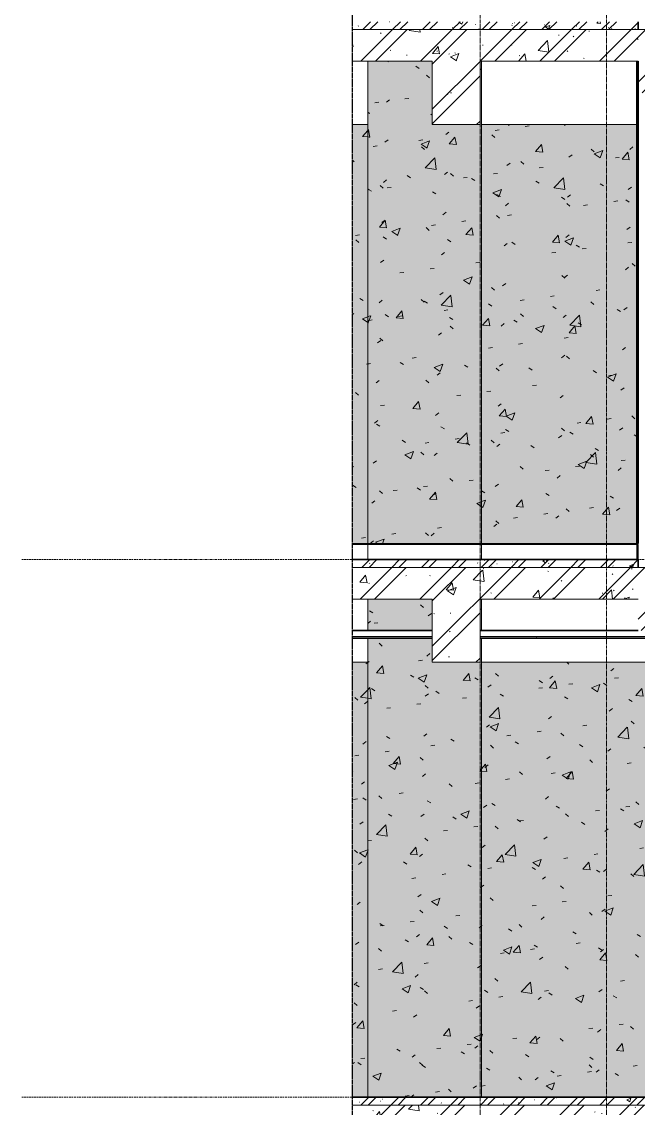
# Model space of a CAD drawing. Header units: millimetres. Extents: x 41641 to 74043, y -6777 to 34550.
# Drawn here: x 41641 to 45537, y 2130 to 9000 of the extents above; entities that cross this region are included whole.
import ezdxf

# ---------------------------------------------------------------- set-up
doc = ezdxf.new("R2010")
doc.units = ezdxf.units.MM
for name, pattern in [('Centre', [31.75, 6.35, -4.7625, 15.875, -4.7625]), ('Grid Line', [22.225, 12.7, -3.175, 3.175, -3.175]), ('Hidden', [7.14375, 4.7625, -2.38125])]:
    doc.linetypes.add(name, pattern=pattern)
for name, color, linetype, lineweight in [('0-1', 7, 'Continuous', 5), ('A-CLNG-2', 7, 'Continuous', 35), ('A-CLNG-FNSH-1', 250, 'Continuous', 18), ('A-CLNG-PATT', 13, 'Continuous', 18), ('A-DETL-GENF', 92, 'Continuous', 18), ('A-DETL-GENF-1', 9, 'Continuous', 18), ('A-DETL-GENF-3', 92, 'Hidden', 25), ('A-DETL-THIN', 151, 'Continuous', 18), ('A-FLOR-FNSH-1', 7, 'Continuous', 35), ('A-FLOR-HRAL-1', 250, 'Continuous', 18), ('A-FLOR-HRAL-2', 53, 'Continuous', 25), ('A-FLOR-HRAL-3', 9, 'Continuous', 18), ('A-FLOR-LEVL-2', 51, 'Centre', 9), ('A-FLOR-PATT-2', 67, 'Continuous', 18), ('A-FLOR-PATT-3', 8, 'Continuous', 18), ('A-WALL-1', 7, 'Continuous', 35), ('A-WALL-PATT', 111, 'Continuous', 18), ('A-WALL-PATT-1', 9, 'Continuous', 18), ('A-WALL-PATT-2', 255, 'Continuous', 18), ('A-WALL-PATT-3', 250, 'Continuous', 18), ('I-WALL', 2, 'Continuous', 18), ('I-WALL-1', 250, 'Continuous', 18), ('S-BEAM-2', 250, 'Continuous', 18), ('S-COLS-1', 250, 'Continuous', 18), ('S-GRID-1', 1, 'Grid Line', 9)]:
    doc.layers.add(name, color=color, linetype=linetype, lineweight=lineweight)
pattern_1 = [(50, (48873.26, 15725), (273.276, -23.909), [28.575, -314.325]), (355, (48873.26, 15725), (-52.8646, 286.585), [22.86, -251.46]), (100.451, (48896.03, 15723), (220.414, 262.6745), [24.285, -267.135]), (46.184, (48873.26, 15801.2), (406.619, -63.0646), [42.862, -471.487]), (96.636, (48907.14, 15795.94), (356.104, 371.141), [36.428, -400.703]), (351.184, (48873.26, 15801.2), (356.107, 371.138), [34.29, -377.19]), (21, (48911.36, 15782.15), (227.4212, -153.398), [28.575, -314.325]), (326, (48911.36, 15782.15), (92.7027, 276.282), [22.86, -251.46]), (71.451, (48930.3, 15769.37), (320.1254, 122.8816), [24.285, -267.135]), (37.5, (48873.26, 15725), (4.6325, 126.8326), [2.515, -245.897, 2.515, -252.755, -252.413]), (37.5, (48873.26, 15725), (4.6325, 126.8326), [-503.682, 2.515, -249.898]), (7.5, (48873.26, 15725), (100.2292, 150.2711), [2.515, -143.027, 2.515, -240.182, -96.203]), (7.5, (48873.26, 15725), (100.2292, 150.2711), [-388.239, 2.515, -93.688]), (327.5, (48788.3, 15725), (203.38684, -8.5935), [2.515, -92.735, 2.515, -294.665, -394.335]), (327.5, (48788.3, 15725), (203.38684, -8.5935), [-392.43, 2.515, -391.82]), (317.5, (48750.2, 15725), (222.1944, 38.1398), [2.515, -121.31, 2.515, -194.843, -280.035]), (317.5, (48750.2, 15725), (222.1944, 38.1398), [-321.183, 2.515, -277.52]), (45, (48873.26, 15725), (-94.2927, 94.2927), []), (45, (48873.26, 15867.88), (-94.2927, 94.2927), [])]
pattern_2 = [(50, (48873.26, 15725), (546.553, -47.817), [57.15, -628.65]), (355, (48873.26, 15725), (-105.728, 573.17), [45.72, -502.92]), (100.451, (48918.8, 15721), (440.828, 525.35), [48.57, -534.27]), (46.184, (48873.26, 15877.4), (813.237, -126.128), [85.725, -942.975]), (96.636, (48941, 15866.9), (712.207, 742.283), [72.855, -801.405]), (351.184, (48873.3, 15877.4), (712.215, 742.276), [68.58, -754.38]), (21, (48949.46, 15839.3), (454.843, -306.796), [57.15, -628.65]), (326, (48949.46, 15839.3), (185.406, 552.564), [45.72, -502.92]), (71.451, (48987.36, 15813.73), (640.251, 245.764), [48.57, -534.27]), (37.5, (48873.26, 15725), (9.2664, 253.665), [25.146, -471.678, 25.146, -485.394, -504.825]), (37.5, (48873.26, 15725), (9.2664, 253.665), [-1007.364, 25.146, -479.679]), (7.5, (48873.26, 15725), (200.4594, 300.5414), [25.146, -265.938, 25.146, -460.248, -192.405]), (7.5, (48873.26, 15725), (200.4594, 300.5414), [-776.478, 25.146, -167.259]), (327.5, (48703.33, 15725), (406.7728, -17.1864), [25.146, -165.354, 25.146, -569.214, -788.67]), (327.5, (48703.33, 15725), (406.7728, -17.1864), [-784.86, 25.146, -763.524]), (317.5, (48627.13, 15725), (444.388, 76.28), [25.146, -222.504, 25.146, -369.57, -560.07]), (317.5, (48627.13, 15725), (444.388, 76.28), [-642.366, 25.146, -534.924])]
pattern_3 = [(37.5, (48873.26, 15725), (-2.40047, 73.41204), [2.515, -55.397, 2.515, -62.255, -61.913]), (37.5, (48873.26, 15725), (-2.40047, 73.41204), [-122.682, 2.515, -59.398]), (7.5, (48873.26, 15725), (67.42816, 107.524), [2.515, -28.727, 2.515, -49.682, -20.003]), (7.5, (48873.26, 15725), (67.42816, 107.524), [-83.439, 2.515, -17.488]), (327.5, (48826.4, 15725), (118.6493, 0.21553), [2.515, -16.535, 2.515, -66.065, -89.535]), (327.5, (48826.4, 15725), (118.6493, 0.21553), [-87.63, 2.515, -87.02]), (317.5, (48826.4, 15725), (114.5339, 33.4393), [2.515, -7.01, 2.515, -42.443, -51.435]), (317.5, (48826.4, 15725), (114.5339, 33.4393), [-54.483, 2.515, -48.92])]
pattern_4 = [(50, (48873.26, 15725), (546.553, -47.817), [57.15, -628.65]), (355, (48873.26, 15725), (-105.728, 573.17), [45.72, -502.92]), (100.451, (48918.8, 15721), (440.828, 525.35), [48.57, -534.27]), (46.184, (48873.26, 15877.4), (813.237, -126.128), [85.725, -942.975]), (96.636, (48941, 15866.9), (712.207, 742.283), [72.855, -801.405]), (351.184, (48873.3, 15877.4), (712.215, 742.276), [68.58, -754.38]), (21, (48949.46, 15839.3), (454.843, -306.796), [57.15, -628.65]), (326, (48949.46, 15839.3), (185.406, 552.564), [45.72, -502.92]), (71.451, (48987.36, 15813.73), (640.251, 245.764), [48.57, -534.27]), (37.5, (48873.26, 15725), (9.2664, 253.665), [5.029, -491.795, 5.029, -505.511, -504.825]), (37.5, (48873.26, 15725), (9.2664, 253.665), [-1007.364, 5.029, -499.796]), (7.5, (48873.26, 15725), (200.4594, 300.5414), [5.029, -286.055, 5.029, -480.365, -192.405]), (7.5, (48873.26, 15725), (200.4594, 300.5414), [-776.478, 5.029, -187.376]), (327.5, (48703.33, 15725), (406.7728, -17.1864), [5.029, -185.471, 5.029, -589.331, -788.67]), (327.5, (48703.33, 15725), (406.7728, -17.1864), [-784.86, 5.029, -783.641]), (317.5, (48627.13, 15725), (444.388, 76.28), [5.029, -242.621, 5.029, -389.687, -560.07]), (317.5, (48627.13, 15725), (444.388, 76.28), [-642.366, 5.029, -555.041]), (45, (48873.26, 15725), (-188.5854, 188.5854), []), (45, (48873.26, 16010.75), (-188.5854, 188.5854), [])]

# ---------------------------------------------------------------- blocks, each defined once
blk = doc.blocks.new('NCV_TKTC_KET CAU_rvt-1-TKCS_THANG MÁY TM1 - MẶT CẮT')
at = {"layer": 'S-BEAM-2'}
for p, q in [((43732, 8350), (43826.9, 8350)), ((44546.9, 8350), (45526.9, 8350)), ((43732, 4950), (43827, 4950)), ((44546.9, 4950), (45737, 4950))]:
    blk.add_line(p, q, dxfattribs=at)
at = {"layer": 'S-COLS-1'}
for p, q in [((43836.9, 5695), (43836.9, 5700)), ((44536.9, 5700), (44536.9, 5695))]:
    blk.add_line(p, q, dxfattribs=at)
blk = doc.blocks.new('Railing - Railing-782315-TKCS_THANG MÁY TM1 - MẶT CẮT')
at = {"layer": 'A-FLOR-HRAL-2'}
for p, q in [((45536.9, 5695), (45526.9, 5695)), ((45526.9, 5695), (45526.9, 5600)), ((45536.9, 5600), (45536.9, 5695)), ((45526.9, 5600), (45536.9, 5600))]:
    blk.add_line(p, q, dxfattribs=at)
at = {"layer": 'A-FLOR-HRAL-3'}
for p, q in [((43732, 5695), (43826.9, 5695)), ((43826.9, 5695), (44546.9, 5695)), ((43826.9, 5695), (43826.9, 5600)), ((44546.9, 5695), (45526.9, 5695)), ((44546.9, 5695), (44546.9, 5600))]:
    blk.add_line(p, q, dxfattribs=at)
blk = doc.blocks.new('NCV_TKTC_TANG 2_rvt-1-TKCS_THANG MÁY TM1 - MẶT CẮT')
at = {"layer": 'A-FLOR-PATT-2'}
h = blk.add_hatch(dxfattribs=at)
h.set_pattern_fill('FP_2', color=256, style=0, pattern_type=2)
h.set_pattern_definition(pattern_1)
h.paths.add_polyline_path([(44858, 5550), (45536.9, 5550), (45536.9, 5600), (43732, 5600), (43732, 5550), (44536.9, 5550)])
at = {"layer": 'A-WALL-PATT-1'}
h = blk.add_hatch(dxfattribs=at)
h.set_pattern_fill('FP_5', color=256, style=0, pattern_type=2)
h.set_pattern_definition(pattern_2)
h.paths.add_polyline_path([(43836.9, 5700), (43836.9, 8750), (43826.9, 8750), (43826.9, 5700)])
h = blk.add_hatch(dxfattribs=at)
h.set_pattern_fill('FP_5', color=256, style=0, pattern_type=2)
h.set_pattern_definition(pattern_2)
h.paths.add_polyline_path([(43836.9, 5700), (44546.9, 5700), (44546.9, 8750), (44536.9, 8750), (44536.9, 8350), (44235.3, 8350), (44235.3, 8750), (43836.9, 8750), (43836.9, 7718.7)])
h = blk.add_hatch(dxfattribs=at)
h.set_pattern_fill('FP_5', color=256, style=0, pattern_type=2)
h.set_pattern_definition(pattern_2)
h.paths.add_polyline_path([(43826.9, 5700), (43826.9, 8350), (43732, 8350), (43732, 5700)])
h = blk.add_hatch(dxfattribs=at)
h.set_pattern_fill('FP_5', color=256, style=0, pattern_type=2)
h.set_pattern_definition(pattern_2)
h.paths.add_polyline_path([(45526.9, 5700), (45526.9, 8350), (44546.9, 8350), (44546.9, 5700), (44858, 5700)])
at = {"layer": 'A-WALL-PATT-2'}
h = blk.add_hatch(dxfattribs=at)
h.set_pattern_fill('FP_6', color=256, style=0, pattern_type=2)
h.set_pattern_definition(pattern_3)
h.paths.add_polyline_path([(43836.9, 5700), (43836.9, 8750), (43826.9, 8750), (43826.9, 5700)])
h = blk.add_hatch(dxfattribs=at)
h.set_pattern_fill('FP_6', color=256, style=0, pattern_type=2)
h.set_pattern_definition(pattern_3)
h.paths.add_polyline_path([(43836.9, 5700), (44546.9, 5700), (44546.9, 8750), (44536.9, 8750), (44536.9, 8350), (44235.3, 8350), (44235.3, 8750), (43836.9, 8750), (43836.9, 7718.7)])
h = blk.add_hatch(dxfattribs=at)
h.set_pattern_fill('FP_6', color=256, style=0, pattern_type=2)
h.set_pattern_definition(pattern_3)
h.paths.add_polyline_path([(43826.9, 5700), (43826.9, 8350), (43732, 8350), (43732, 5700)])
h = blk.add_hatch(dxfattribs=at)
h.set_pattern_fill('FP_6', color=256, style=0, pattern_type=2)
h.set_pattern_definition(pattern_3)
h.paths.add_polyline_path([(45526.9, 5700), (45526.9, 8350), (44546.9, 8350), (44546.9, 5700), (44858, 5700)])
at = {"layer": 'A-WALL-PATT-3'}
h = blk.add_hatch(dxfattribs=at)
h.set_pattern_fill('FP_7', color=256, style=0, pattern_type=2)
h.set_pattern_definition([(45, (48873.26, 15725), (-39.77476, 39.77476), [])])
h.paths.add_polyline_path([(45526.9, 5700), (45536.9, 5700), (45536.9, 8750), (45526.9, 8750), (45526.9, 7718.7)])
at = {"layer": 'A-FLOR-FNSH-1'}
for p, q in [((45536.9, 5600), (43732, 5600)), ((45536.9, 5550), (45536.9, 5600))]:
    blk.add_line(p, q, dxfattribs=at)
at = {"layer": 'A-WALL-1'}
for p, q in [((45526.9, 8750), (45526.9, 5700)), ((45536.9, 5700), (45536.9, 8750)), ((45526.9, 5700), (45536.9, 5700))]:
    blk.add_line(p, q, dxfattribs=at)
at = {"layer": 'I-WALL-1'}
for p, q in [((43826.9, 5700), (43826.9, 8750)), ((44546.9, 5700), (44546.9, 8750)), ((43732, 5700), (43826.9, 5700)), ((43836.9, 5700), (43826.9, 5700)), ((43836.9, 5700), (44546.9, 5700)), ((44546.9, 5700), (45526.9, 5700))]:
    blk.add_line(p, q, dxfattribs=at)
at = {"layer": 'A-FLOR-HRAL-1'}
blk.add_blockref('Railing - Railing-782315-TKCS_THANG MÁY TM1 - MẶT CẮT', (0, 0), dxfattribs=at)
blk = doc.blocks.new('NCV_TKTC_TANG 3 - 4_rvt-2-TKCS_THANG MÁY TM1 - MẶT CẮT')
at = {"layer": 'A-FLOR-PATT-2'}
h = blk.add_hatch(dxfattribs=at)
h.set_pattern_fill('FP_2', color=256, style=0, pattern_type=2)
h.set_pattern_definition(pattern_1)
h.paths.add_polyline_path([(44858, 8950), (45536.9, 8950), (45536.9, 9000), (43732, 9000), (43732, 8950), (44536.9, 8950)])
at = {"layer": 'A-FLOR-FNSH-1'}
blk.add_line((45536.9, 8950), (45536.9, 9000), dxfattribs=at)
blk = doc.blocks.new('BORDER VIEW - BORDER VIEW-3767652-TKCS_THANG MÁY TM1 - MẶT CẮT')
at = {"layer": 'A-DETL-GENF-3'}
blk.add_line((43732, -4350), (43732, 34266.8), dxfattribs=at)

msp = doc.modelspace()

# ---------------------------------------------------------------- hatches: boundary and pattern name
at = {"layer": 'A-CLNG-PATT'}
h = msp.add_hatch(dxfattribs=at)
h.set_pattern_fill('FP_10', color=256, style=0, pattern_type=2)
h.set_pattern_definition([(0, (48873.26, 15725), (609.6, 152.4), [25.146, -432.054, 25.146, -432.054, -2438.4]), (0, (48873.26, 15725), (609.6, 152.4), [-914.4, 25.146, -889.254, 25.146, -432.054, -1066.8]), (0, (48873.26, 15725), (609.6, 152.4), [-2286, 25.146, -279.654, 25.146, -736.854]), (120, (49101.86, 15801.2), (-436.7823, 451.729), [25.146, -432.054, 25.146, -432.054, -2438.4]), (120, (49101.86, 15801.2), (-436.7823, 451.729), [-914.4, 25.146, -889.254, 25.146, -432.054, -1066.8]), (120, (49101.86, 15801.2), (-436.7823, 451.729), [-2286, 25.146, -279.654, 25.146, -736.854]), (240, (49178.06, 16106), (-172.8177, -604.129), [25.146, -432.054, 25.146, -432.054, -2438.4]), (240, (49178.06, 16106), (-172.8177, -604.129), [-914.4, 25.146, -889.254, 25.146, -432.054, -1066.8]), (240, (49178.06, 16106), (-172.8177, -604.129), [-2286, 25.146, -279.654, 25.146, -736.854])])
h.paths.add_polyline_path([(44536.9, 5100), (45836.9, 5100), (45836.9, 5110), (44536.9, 5110), (44536.9, 5108.3)])
h.paths.add_polyline_path([(44235.3, 5100), (44235.3, 5110), (43732, 5110), (43732, 5100)])
at = {"layer": 'A-DETL-GENF-1'}
h = msp.add_hatch(dxfattribs=at)
h.set_pattern_fill('FP_3', color=256, style=0, pattern_type=2)
h.set_pattern_definition(pattern_4)
h.paths.add_polyline_path([(53858.6, 8350), (53858.6, 8950), (51461.9, 8950), (51461.9, 8530), (51661.9, 8530), (51661.9, 8750), (53362.4, 8750), (53362.4, 8350)])
h.paths.add_polyline_path([(44536.9, 8350), (44536.9, 8750), (45537, 8750), (45537, 8550), (45737, 8550), (45737, 8750), (49161.9, 8750), (49161.9, 8530), (49361.9, 8530), (49361.9, 8950), (43732, 8950), (43732, 8750), (44235.3, 8750), (44235.3, 8350)])
h = msp.add_hatch(dxfattribs=at)
h.set_pattern_fill('FP_3', color=256, style=0, pattern_type=2)
h.set_pattern_definition(pattern_4)
h.paths.add_polyline_path([(44235.3, 4950), (44536.9, 4950), (44536.9, 5350), (45537, 5350), (45537, 5150), (45737, 5150), (45737, 5350), (49161.9, 5350), (49161.9, 5130), (49361.9, 5130), (49361.9, 5550), (43732, 5550), (43732, 5350), (44235.3, 5350), (44235.3, 5255.9)])
h.paths.add_polyline_path([(53858.6, 4950), (53858.6, 5550), (51461.9, 5550), (51461.9, 5130), (51661.9, 5130), (51661.9, 5350), (53362.4, 5350), (53362.4, 4950)])
h = msp.add_hatch(dxfattribs=at)
h.set_pattern_fill('FP_3', color=256, style=0, pattern_type=2)
h.set_pattern_definition(pattern_4)
h.paths.add_polyline_path([(44235.3, 1550), (44536.9, 1550), (44536.9, 1950), (45836.9, 1950), (45836.9, 1750), (46036.9, 1750), (46036.9, 1950), (49161.9, 1950), (49161.9, 1750), (49361.9, 1750), (49361.9, 2150), (43732, 2150), (43732, 1950), (44235.3, 1950)])
h.paths.add_polyline_path([(53358.3, 1550), (53686.9, 1550), (53686.9, 1950), (53858.6, 1950), (53858.6, 2150), (51461.9, 2150), (51461.9, 1750), (51661.9, 1750), (51661.9, 1950), (53358.3, 1950), (53358.3, 1561.8)])
at = {"layer": 'A-FLOR-PATT-3'}
h = msp.add_hatch(dxfattribs=at)
h.set_pattern_fill('FP_2', color=256, style=0, pattern_type=2)
h.set_pattern_definition(pattern_1)
h.paths.add_polyline_path([(44536.9, 2150), (45836.9, 2150), (45836.9, 2200), (43732, 2200), (43732, 2150), (44235.3, 2150)])
at = {"layer": 'A-WALL-PATT'}
h = msp.add_hatch(dxfattribs=at)
h.set_pattern_fill('FP_5', color=256, style=0, pattern_type=2)
h.set_pattern_definition(pattern_2)
h.paths.add_polyline_path([(43827, 2200), (44536.9, 2200), (44536.9, 4950), (44235.3, 4950), (44235.3, 5100), (43827, 5100), (43827, 2793.1)])
h.paths.add_polyline_path([(44235.3, 5150), (44235.3, 5350), (43827, 5350), (43827, 5150)])
h = msp.add_hatch(dxfattribs=at)
h.set_pattern_fill('FP_6', color=256, style=0, pattern_type=2)
h.set_pattern_definition(pattern_3)
h.paths.add_polyline_path([(43827, 2200), (44536.9, 2200), (44536.9, 4950), (44235.3, 4950), (44235.3, 5100), (43827, 5100), (43827, 2793.1)])
h.paths.add_polyline_path([(44235.3, 5150), (44235.3, 5350), (43827, 5350), (43827, 5150)])
h = msp.add_hatch(dxfattribs=at)
h.set_pattern_fill('FP_5', color=256, style=0, pattern_type=2)
h.set_pattern_definition(pattern_2)
h.paths.add_polyline_path([(44536.9, 2200), (44546.9, 2200), (44546.9, 5100), (44536.9, 5100), (44536.9, 2793.1)])
h.paths.add_polyline_path([(44546.9, 5150), (44546.9, 5350), (44536.9, 5350), (44536.9, 5150)])
h = msp.add_hatch(dxfattribs=at)
h.set_pattern_fill('FP_6', color=256, style=0, pattern_type=2)
h.set_pattern_definition(pattern_3)
h.paths.add_polyline_path([(44536.9, 2200), (44546.9, 2200), (44546.9, 5100), (44536.9, 5100), (44536.9, 2793.1)])
h.paths.add_polyline_path([(44546.9, 5150), (44546.9, 5350), (44536.9, 5350), (44536.9, 5150)])
h = msp.add_hatch(dxfattribs=at)
h.set_pattern_fill('FP_5', color=256, style=0, pattern_type=2)
h.set_pattern_definition(pattern_2)
h.paths.add_polyline_path([(43732, 2200), (43827, 2200), (43827, 4950), (43732, 4950), (43732, 2793.1)])
h = msp.add_hatch(dxfattribs=at)
h.set_pattern_fill('FP_11', color=256, style=0, pattern_type=2)
h.set_pattern_definition([(37.5, (48873.26, 15725), (-2.40047, 73.41204), [2.515, -55.397, 2.515, -62.255, -61.912]), (37.5, (48873.26, 15725), (-2.40047, 73.41204), [-122.682, 2.515, -59.398]), (7.5, (48873.26, 15725), (67.42816, 107.524), [2.515, -28.727, 2.515, -49.682, -20.002]), (7.5, (48873.26, 15725), (67.42816, 107.524), [-83.439, 2.515, -17.488]), (327.5, (48826.4, 15725), (118.6493, 0.21553), [2.515, -16.535, 2.515, -66.065, -89.535]), (327.5, (48826.4, 15725), (118.6493, 0.21553), [-87.63, 2.515, -87.02]), (317.5, (48826.4, 15725), (114.5339, 33.4393), [2.515, -7.01, 2.515, -42.443, -51.435]), (317.5, (48826.4, 15725), (114.5339, 33.4393), [-54.483, 2.515, -48.92])])
h.paths.add_polyline_path([(43732, 2200), (43827, 2200), (43827, 4950), (43732, 4950), (43732, 2793.1)])
h = msp.add_hatch(dxfattribs=at)
h.set_pattern_fill('FP_5', color=256, style=0, pattern_type=2)
h.set_pattern_definition(pattern_2)
h.paths.add_polyline_path([(44858, 2200), (45836.9, 2200), (45836.9, 4950), (44546.9, 4950), (44546.9, 2200)])
h = msp.add_hatch(dxfattribs=at)
h.set_pattern_fill('FP_6', color=256, style=0, pattern_type=2)
h.set_pattern_definition(pattern_3)
h.paths.add_polyline_path([(44858, 2200), (45836.9, 2200), (45836.9, 4950), (44546.9, 4950), (44546.9, 2200)])

# ---------------------------------------------------------------- linework, layer by layer
at = {"layer": 'A-CLNG-2'}
for p, q in [((44235.3, 5150), (43732, 5150)), ((44235.3, 5110), (43732, 5110)), ((45537, 5150), (44536.9, 5150)), ((45836.9, 5110), (44536.9, 5110))]:
    msp.add_line(p, q, dxfattribs=at)
at = {"layer": 'A-CLNG-FNSH-1'}
for p, q in [((43732, 5100), (44235.3, 5100)), ((44536.9, 5100), (45836.9, 5100))]:
    msp.add_line(p, q, dxfattribs=at)
at = {"layer": 'A-DETL-THIN'}
for p, q in [((49361.9, 8950), (43732, 8950)), ((43732, 8750), (44235.3, 8750)), ((44235.3, 8750), (44235.3, 8350)), ((44536.9, 8350), (44536.9, 8750)), ((44536.9, 8750), (45537, 8750)), ((44235.3, 8350), (44536.9, 8350)), ((49361.9, 5550), (43732, 5550)), ((43732, 5350), (44235.3, 5350)), ((44235.3, 5350), (44235.3, 4950)), ((44536.9, 4950), (44536.9, 5350)), ((44536.9, 5350), (45537, 5350)), ((44235.3, 4950), (44536.9, 4950)), ((49361.9, 2150), (43732, 2150))]:
    msp.add_line(p, q, dxfattribs=at)
at = {"layer": 'A-FLOR-FNSH-1'}
msp.add_line((45836.9, 2200), (43732, 2200), dxfattribs=at)
at = {"layer": 'A-FLOR-LEVL-2'}
for p, q in [((41640.6, 5600), (55864.2, 5600)), ((41640.6, 2200), (55864.2, 2200))]:
    msp.add_line(p, q, dxfattribs=at)
at = {"layer": 'I-WALL'}
for p, q in [((43827, 5350), (43827, 5150)), ((44546.9, 5350), (44546.9, 5150)), ((43827, 5100), (43827, 2200)), ((44546.9, 5100), (44546.9, 2200))]:
    msp.add_line(p, q, dxfattribs=at)
at = {"layer": 'S-GRID-1'}
for p, q in [((44536.9, -4226.6), (44536.9, 32417.5)), ((45336.9, -4226.6), (45336.9, 32417.5))]:
    msp.add_line(p, q, dxfattribs=at)

# ---------------------------------------------------------------- block references
at = {"layer": '0-1'}
for name in ['NCV_TKTC_KET CAU_rvt-1-TKCS_THANG MÁY TM1 - MẶT CẮT', 'NCV_TKTC_TANG 3 - 4_rvt-2-TKCS_THANG MÁY TM1 - MẶT CẮT', 'NCV_TKTC_TANG 2_rvt-1-TKCS_THANG MÁY TM1 - MẶT CẮT']:
    msp.add_blockref(name, (0, 0), dxfattribs=at)
at = {"layer": 'A-DETL-GENF'}
msp.add_blockref('BORDER VIEW - BORDER VIEW-3767652-TKCS_THANG MÁY TM1 - MẶT CẮT', (0, 0), dxfattribs=at)

doc.saveas('drawing.dxf')
